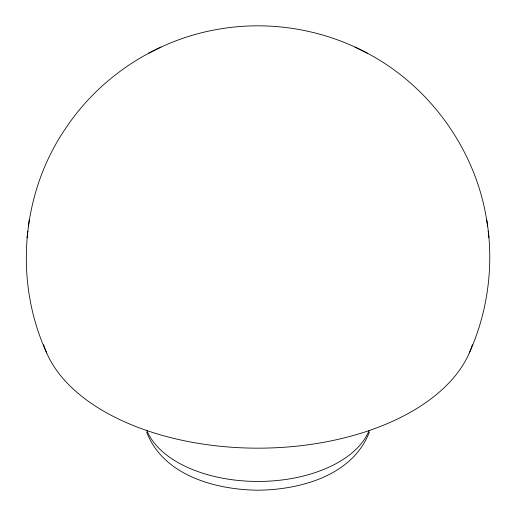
<?xml version="1.0" encoding="UTF-8"?>
<svg xmlns="http://www.w3.org/2000/svg" width="516" height="516" viewBox="0 0 516 516"><rect width="100%" height="100%" fill="white"/><g stroke="black" fill="none" stroke-linecap="round" stroke-linejoin="round"><path stroke-width="0.77" d="M487.581 226.427C478.429 153.852 432.086 87.488 367.502 53.29C321.81 28.722 267.772 20.163 216.733 29.535C155.684 40.319 99.691 76.91 65.474 128.632C21.092 193.584 13.893 281.504 46.692 352.963M28.419 226.427L29.244 219.932M27.019 237.689L27.858 231.155M369.346 432.111C352.731 475.591 300.228 489.787 258 490.2C215.772 489.787 163.269 475.591 146.654 432.111M469.308 352.963C487.994 311.574 494.057 264.74 486.756 219.932M161.011 47.072L148.498 53.29M367.502 53.29L354.989 47.072M488.142 231.155L488.981 237.689M472.372 344.733A217.836 125.762 0 0 1 258 448.165A217.836 125.762 0 0 1 43.628 344.733M369.056 430.692A114.101 65.88 0 0 1 258 481.447A114.101 65.88 0 0 1 146.944 430.692"/></g></svg>
